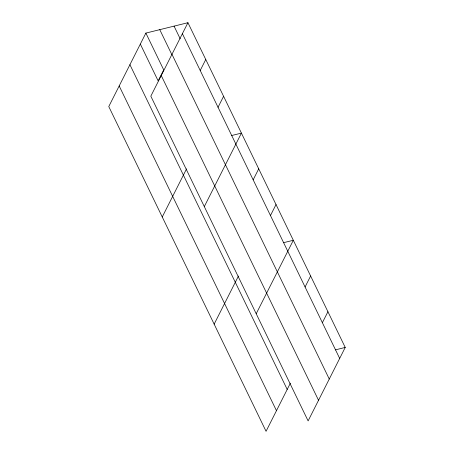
<?xml version="1.0" encoding="UTF-8"?>
<svg xmlns="http://www.w3.org/2000/svg" width="454" height="454" viewBox="0 0 454 454"><rect width="100%" height="100%" fill="white"/><g stroke="black" fill="none" stroke-linecap="round" stroke-linejoin="round"><path stroke-width="0.68" d="M187.939 22.7L150.824 96.169L308.118 420.909L345.227 347.435L187.939 22.7L145.882 33.091L108.773 106.565L266.061 431.3L290.361 383.187M200.214 70.495L205.764 59.502M162.248 216.972L186.554 168.865M218.039 107.297L223.589 96.305M204.306 206.581L241.42 133.113L231.506 135.559M253.167 179.818L258.718 168.831M214.157 324.139L238.458 276.026M270.471 215.542L276.021 204.55M256.209 313.742L293.324 240.274L283.409 242.725M305.077 286.985L310.627 275.992M322.374 322.703L327.93 311.716M335.319 349.886L345.227 347.435M182.389 33.687L339.677 358.427M174.058 26.128L180.21 38.823M171.97 54.31L329.264 379.045M159.763 29.663L171.748 54.412M145.882 33.091L163.712 69.899L158.157 80.886L140.331 44.083M161.244 75.551L318.532 400.286M129.918 64.701L287.206 389.436M119.186 85.948L276.475 410.683"/></g></svg>
